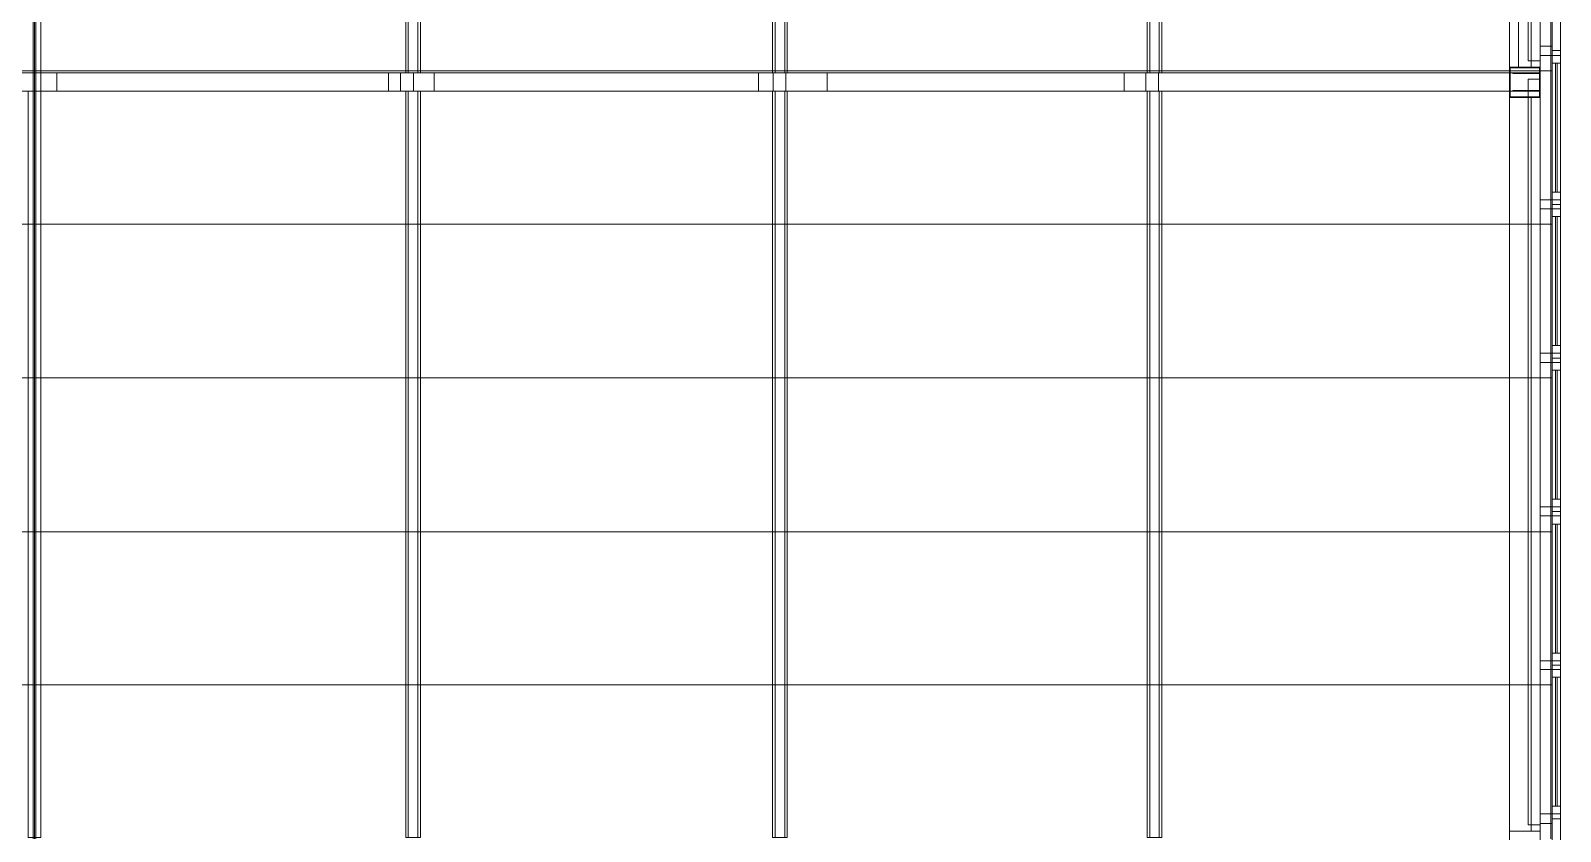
# Model space of a CAD drawing. Header units: centimetres. Extents: x 2816 to 28192, y 2553 to 18332.
# Drawn here: x 14286 to 16814, y 12991 to 14315 of the extents above; entities that cross this region are included whole.
import ezdxf

# ---------------------------------------------------------------- set-up
doc = ezdxf.new("R2010")
doc.units = ezdxf.units.CM
for name, color, linetype in [('PDF_Dera 3D', 7, 'Continuous'), ('PDF_Dyert dhe Dritaret 2D', 7, 'Continuous'), ('PDF_Kaprijatat', 7, 'Continuous'), ('PDF_Kuotimi prerjeve', 7, 'Continuous'), ('PDF_Paneli', 30, 'Continuous'), ('PDF_Shtyllat e Paneleve', 7, 'Continuous'), ('PDF_Themeli', 7, 'Continuous'), ('PDF_Trajet', 7, 'Continuous')]:
    doc.layers.add(name, color=color, linetype=linetype)
doc.layers.add('PDF_Panel Kulmii', color=7, linetype='Continuous', true_color=0xfafafa)
doc.layers.add('PDF_Shtyllat', color=7, linetype='Continuous', true_color=0xfafafa)

msp = doc.modelspace()

# ---------------------------------------------------------------- linework, layer by layer
at = {"layer": 'PDF_Dera 3D', "lineweight": 0}
for points in [[(16800.8, 14273.6), (16800.8, 14273.6)], [(16800.8, 14035), (16800.8, 14273.6)], [(16814.5, 14035), (16814.5, 14273.6), (16800.8, 14273.6)], [(16814.5, 14035), (16800.8, 14035), (16800.8, 14273.6), (16814.5, 14273.6), (16814.5, 14035), (16800.8, 14035)], [(16800.8, 14273.6), (16800.8, 14273.6)], [(16814.5, 14273.6), (16814.5, 14273.6)], [(16814.5, 14273.6), (16814.5, 14273.6)], [(16800.8, 14261), (16814.5, 14261)], [(16800.8, 14261), (16814.5, 14261)], [(16800.8, 14047.6), (16800.8, 14261), (16800.8, 14047.6)], [(16800.8, 14261), (16800.8, 14261)], [(16800.8, 14261), (16800.8, 14261)], [(16806.1, 14261), (16806.1, 14261)], [(16806.1, 14047.6), (16806.1, 14261)], [(16809.2, 14047.6), (16809.2, 14261), (16806.1, 14261)], [(16809.2, 14047.6), (16806.1, 14047.6), (16806.1, 14261), (16809.2, 14261), (16809.2, 14047.6), (16806.1, 14047.6)], [(16806.1, 14261), (16806.1, 14261)], [(16809.2, 14261), (16809.2, 14261)], [(16809.2, 14261), (16809.2, 14261)], [(16814.5, 14261), (16814.5, 14047.6), (16814.5, 14261)], [(16814.5, 14261), (16814.5, 14261)], [(16814.5, 14261), (16814.5, 14261)], [(16800.8, 14047.6), (16814.5, 14047.6), (16800.8, 14047.6)], [(16800.8, 14047.6), (16800.8, 14047.6)], [(16800.8, 14047.6), (16800.8, 14047.6)], [(16806.1, 14047.6), (16806.1, 14047.6)], [(16806.1, 14047.6), (16806.1, 14047.6)], [(16806.1, 14047.6), (16806.1, 14047.6)], [(16809.2, 14047.6), (16809.2, 14047.6)], [(16809.2, 14047.6), (16809.2, 14047.6)], [(16814.5, 14047.6), (16814.5, 14047.6)], [(16814.5, 14047.6), (16814.5, 14047.6)], [(16800.8, 14035), (16800.8, 14035)], [(16800.8, 14035), (16800.8, 14035)], [(16800.8, 14035), (16800.8, 14035)], [(16800.8, 14020.3), (16800.8, 14020.3)], [(16800.8, 13781.7), (16800.8, 14020.3)], [(16814.5, 13781.7), (16814.5, 14020.3), (16800.8, 14020.3)], [(16814.5, 13781.7), (16800.8, 13781.7), (16800.8, 14020.3), (16814.5, 14020.3), (16814.5, 13781.7), (16800.8, 13781.7)], [(16800.8, 14020.3), (16800.8, 14020.3)], [(16814.5, 14035), (16814.5, 14035)], [(16814.5, 14035), (16814.5, 14035)], [(16814.5, 14020.3), (16814.5, 14020.3)], [(16814.5, 14020.3), (16814.5, 14020.3)], [(16800.8, 14007.7), (16814.5, 14007.7)], [(16800.8, 14007.7), (16814.5, 14007.7)], [(16800.8, 13794.3), (16800.8, 14007.7), (16800.8, 13794.3)], [(16800.8, 14007.7), (16800.8, 14007.7)], [(16800.8, 14007.7), (16800.8, 14007.7)], [(16806.1, 14007.7), (16806.1, 14007.7)], [(16806.1, 13794.3), (16806.1, 14007.7)], [(16809.2, 13794.3), (16809.2, 14007.7), (16806.1, 14007.7)], [(16809.2, 13794.3), (16806.1, 13794.3), (16806.1, 14007.7), (16809.2, 14007.7), (16809.2, 13794.3), (16806.1, 13794.3)], [(16806.1, 14007.7), (16806.1, 14007.7)], [(16809.2, 14007.7), (16809.2, 14007.7)], [(16809.2, 14007.7), (16809.2, 14007.7)], [(16814.5, 14007.7), (16814.5, 13794.3), (16814.5, 14007.7)], [(16814.5, 14007.7), (16814.5, 14007.7)], [(16814.5, 14007.7), (16814.5, 14007.7)], [(16800.8, 13794.3), (16814.5, 13794.3), (16800.8, 13794.3)], [(16800.8, 13794.3), (16800.8, 13794.3)], [(16800.8, 13794.3), (16800.8, 13794.3)], [(16806.1, 13794.3), (16806.1, 13794.3)], [(16806.1, 13794.3), (16806.1, 13794.3)], [(16806.1, 13794.3), (16806.1, 13794.3)], [(16809.2, 13794.3), (16809.2, 13794.3)], [(16809.2, 13794.3), (16809.2, 13794.3)], [(16814.5, 13794.3), (16814.5, 13794.3)], [(16814.5, 13794.3), (16814.5, 13794.3)], [(16800.8, 13781.7), (16800.8, 13781.7)], [(16800.8, 13781.7), (16800.8, 13781.7)], [(16800.8, 13781.7), (16800.8, 13781.7)], [(16800.8, 13765.9), (16800.8, 13765.9)], [(16800.8, 13527.3), (16800.8, 13765.9)], [(16814.5, 13527.3), (16814.5, 13765.9), (16800.8, 13765.9)], [(16814.5, 13527.3), (16800.8, 13527.3), (16800.8, 13765.9), (16814.5, 13765.9), (16814.5, 13527.3), (16800.8, 13527.3)], [(16800.8, 13765.9), (16800.8, 13765.9)], [(16814.5, 13781.7), (16814.5, 13781.7)], [(16814.5, 13781.7), (16814.5, 13781.7)], [(16814.5, 13765.9), (16814.5, 13765.9)], [(16814.5, 13765.9), (16814.5, 13765.9)], [(16800.8, 13753.3), (16814.5, 13753.3)], [(16800.8, 13753.3), (16814.5, 13753.3)], [(16800.8, 13540), (16800.8, 13753.3), (16800.8, 13540)], [(16800.8, 13753.3), (16800.8, 13753.3)], [(16800.8, 13753.3), (16800.8, 13753.3)], [(16806.1, 13753.3), (16806.1, 13753.3)], [(16806.1, 13540), (16806.1, 13753.3)], [(16809.2, 13540), (16809.2, 13753.3), (16806.1, 13753.3)], [(16809.2, 13540), (16806.1, 13540), (16806.1, 13753.3), (16809.2, 13753.3), (16809.2, 13540), (16806.1, 13540)], [(16806.1, 13753.3), (16806.1, 13753.3)], [(16809.2, 13753.3), (16809.2, 13753.3)], [(16809.2, 13753.3), (16809.2, 13753.3)], [(16814.5, 13753.3), (16814.5, 13540), (16814.5, 13753.3)], [(16814.5, 13753.3), (16814.5, 13753.3)], [(16814.5, 13753.3), (16814.5, 13753.3)], [(16800.8, 13540), (16814.5, 13540), (16800.8, 13540)], [(16800.8, 13540), (16800.8, 13540)], [(16800.8, 13540), (16800.8, 13540)], [(16806.1, 13540), (16806.1, 13540)], [(16806.1, 13540), (16806.1, 13540)], [(16806.1, 13540), (16806.1, 13540)], [(16809.2, 13540), (16809.2, 13540)], [(16809.2, 13540), (16809.2, 13540)], [(16814.5, 13540), (16814.5, 13540)], [(16814.5, 13540), (16814.5, 13540)], [(16800.8, 13527.3), (16800.8, 13527.3)], [(16800.8, 13527.3), (16800.8, 13527.3)], [(16800.8, 13527.3), (16800.8, 13527.3)], [(16800.8, 13512.6), (16800.8, 13512.6)], [(16800.8, 13273), (16800.8, 13512.6)], [(16814.5, 13273), (16814.5, 13512.6), (16800.8, 13512.6)], [(16814.5, 13273), (16800.8, 13273), (16800.8, 13512.6), (16814.5, 13512.6), (16814.5, 13273), (16800.8, 13273)], [(16800.8, 13512.6), (16800.8, 13512.6)], [(16814.5, 13527.3), (16814.5, 13527.3)], [(16814.5, 13527.3), (16814.5, 13527.3)], [(16814.5, 13512.6), (16814.5, 13512.6)], [(16814.5, 13512.6), (16814.5, 13512.6)], [(16800.8, 13499), (16814.5, 13499)], [(16800.8, 13499), (16814.5, 13499)], [(16800.8, 13285.6), (16800.8, 13499), (16800.8, 13285.6)], [(16800.8, 13499), (16800.8, 13499)], [(16800.8, 13499), (16800.8, 13499)], [(16806.1, 13499), (16806.1, 13499)], [(16806.1, 13285.6), (16806.1, 13499)], [(16809.2, 13285.6), (16809.2, 13499), (16806.1, 13499)], [(16809.2, 13285.6), (16806.1, 13285.6), (16806.1, 13499), (16809.2, 13499), (16809.2, 13285.6), (16806.1, 13285.6)], [(16806.1, 13499), (16806.1, 13499)], [(16809.2, 13499), (16809.2, 13499)], [(16809.2, 13499), (16809.2, 13499)], [(16814.5, 13499), (16814.5, 13285.6), (16814.5, 13499)], [(16814.5, 13499), (16814.5, 13499)], [(16814.5, 13499), (16814.5, 13499)], [(16800.8, 13285.6), (16814.5, 13285.6), (16800.8, 13285.6)], [(16800.8, 13285.6), (16800.8, 13285.6)], [(16800.8, 13285.6), (16800.8, 13285.6)], [(16806.1, 13285.6), (16806.1, 13285.6)], [(16806.1, 13285.6), (16806.1, 13285.6)], [(16806.1, 13285.6), (16806.1, 13285.6)], [(16809.2, 13285.6), (16809.2, 13285.6)], [(16809.2, 13285.6), (16809.2, 13285.6)], [(16814.5, 13285.6), (16814.5, 13285.6)], [(16814.5, 13285.6), (16814.5, 13285.6)], [(16800.8, 13273), (16800.8, 13273)], [(16800.8, 13273), (16800.8, 13273)], [(16800.8, 13273), (16800.8, 13273)], [(16800.8, 13258.3), (16800.8, 13258.3)], [(16800.8, 13019.7), (16800.8, 13258.3)], [(16814.5, 13019.7), (16814.5, 13258.3), (16800.8, 13258.3)], [(16814.5, 13019.7), (16800.8, 13019.7), (16800.8, 13258.3), (16814.5, 13258.3), (16814.5, 13019.7), (16800.8, 13019.7)], [(16800.8, 13258.3), (16800.8, 13258.3)], [(16814.5, 13273), (16814.5, 13273)], [(16814.5, 13273), (16814.5, 13273)], [(16814.5, 13258.3), (16814.5, 13258.3)], [(16814.5, 13258.3), (16814.5, 13258.3)], [(16800.8, 13245.7), (16814.5, 13245.7)], [(16800.8, 13245.7), (16814.5, 13245.7)], [(16800.8, 13032.3), (16800.8, 13245.7), (16800.8, 13032.3)], [(16800.8, 13245.7), (16800.8, 13245.7)], [(16800.8, 13245.7), (16800.8, 13245.7)], [(16806.1, 13245.7), (16806.1, 13245.7)], [(16806.1, 13032.3), (16806.1, 13245.7)], [(16809.2, 13032.3), (16809.2, 13245.7), (16806.1, 13245.7)], [(16809.2, 13032.3), (16806.1, 13032.3), (16806.1, 13245.7), (16809.2, 13245.7), (16809.2, 13032.3), (16806.1, 13032.3)], [(16806.1, 13245.7), (16806.1, 13245.7)], [(16809.2, 13245.7), (16809.2, 13245.7)], [(16809.2, 13245.7), (16809.2, 13245.7)], [(16814.5, 13245.7), (16814.5, 13032.3), (16814.5, 13245.7)], [(16814.5, 13245.7), (16814.5, 13245.7)], [(16814.5, 13245.7), (16814.5, 13245.7)], [(16800.8, 13032.3), (16814.5, 13032.3), (16800.8, 13032.3)], [(16800.8, 13032.3), (16800.8, 13032.3)], [(16800.8, 13032.3), (16800.8, 13032.3)], [(16806.1, 13032.3), (16806.1, 13032.3)], [(16806.1, 13032.3), (16806.1, 13032.3)], [(16806.1, 13032.3), (16806.1, 13032.3)], [(16809.2, 13032.3), (16809.2, 13032.3)], [(16809.2, 13032.3), (16809.2, 13032.3)], [(16814.5, 13032.3), (16814.5, 13032.3)], [(16814.5, 13032.3), (16814.5, 13032.3)], [(16800.8, 13019.7), (16800.8, 13019.7)], [(16800.8, 13019.7), (16800.8, 13019.7)], [(16800.8, 13019.7), (16800.8, 13019.7)], [(16814.5, 13019.7), (16814.5, 13019.7)], [(16814.5, 13019.7), (16814.5, 13019.7)]]:
    msp.add_lwpolyline(points, dxfattribs=at)
at = {"layer": 'PDF_Dyert dhe Dritaret 2D', "lineweight": 0}
for points in [[(16800.8, 14273.6), (16800.8, 14035)], [(16814.5, 14273.6), (16800.8, 14273.6)], [(16814.5, 14035), (16814.5, 14273.6)], [(16814.5, 14261), (16800.8, 14261)], [(16806.1, 14261), (16806.1, 14047.6)], [(16809.2, 14047.6), (16809.2, 14261)], [(16800.8, 14047.6), (16814.5, 14047.6)], [(16800.8, 14035), (16814.5, 14035)], [(16800.8, 14020.3), (16800.8, 13781.7)], [(16814.5, 14020.3), (16800.8, 14020.3)], [(16814.5, 13781.7), (16814.5, 14020.3)], [(16814.5, 14007.7), (16800.8, 14007.7)], [(16806.1, 14007.7), (16806.1, 13794.3)], [(16809.2, 13794.3), (16809.2, 14007.7)], [(16800.8, 13794.3), (16814.5, 13794.3)], [(16800.8, 13781.7), (16814.5, 13781.7)], [(16800.8, 13765.9), (16800.8, 13527.3)], [(16814.5, 13765.9), (16800.8, 13765.9)], [(16814.5, 13527.3), (16814.5, 13765.9)], [(16814.5, 13753.3), (16800.8, 13753.3)], [(16806.1, 13753.3), (16806.1, 13540)], [(16809.2, 13540), (16809.2, 13753.3)], [(16800.8, 13540), (16814.5, 13540)], [(16800.8, 13527.3), (16814.5, 13527.3)], [(16800.8, 13512.6), (16800.8, 13273)], [(16814.5, 13512.6), (16800.8, 13512.6)], [(16814.5, 13273), (16814.5, 13512.6)], [(16814.5, 13499), (16800.8, 13499)], [(16806.1, 13499), (16806.1, 13285.6)], [(16809.2, 13285.6), (16809.2, 13499)], [(16800.8, 13285.6), (16814.5, 13285.6)], [(16800.8, 13273), (16814.5, 13273)], [(16800.8, 13258.3), (16800.8, 13019.7)], [(16814.5, 13258.3), (16800.8, 13258.3)], [(16814.5, 13019.7), (16814.5, 13258.3)], [(16814.5, 13245.7), (16800.8, 13245.7)], [(16806.1, 13245.7), (16806.1, 13032.3)], [(16809.2, 13032.3), (16809.2, 13245.7)], [(16800.8, 13032.3), (16814.5, 13032.3)], [(16800.8, 13019.7), (16814.5, 13019.7)]]:
    msp.add_lwpolyline(points, dxfattribs=at)
at = {"layer": 'PDF_Kaprijatat', "lineweight": 0}
for points in [[(16760.9, 15508.6), (16760.9, 14265.2)], [(16780.8, 15508.6), (16760.9, 15508.6), (16760.9, 14265.2), (16780.8, 14265.2)], [(16780.8, 15508.6), (16780.8, 14265.2), (16780.8, 15508.6)], [(14302.4, 14245.2), (14302.4, 15488.6), (14281.4, 15488.6)], [(14281.4, 14245.2), (14302.4, 14245.2), (14302.4, 15488.6)], [(14909.9, 15488.6), (14905.7, 15488.6), (14905.7, 14245.2), (14909.9, 14245.2), (14909.9, 15488.6)], [(14909.9, 14245.2), (14929.9, 14245.2), (14929.9, 15488.6)], [(14929.9, 14245.2), (14925.7, 14245.2), (14925.7, 15488.6)], [(15516.4, 15488.6), (15512.2, 15488.6), (15512.2, 14245.2), (15516.4, 14245.2), (15516.4, 15488.6)], [(15516.4, 14245.2), (15536.4, 14245.2), (15536.4, 15488.6)], [(15536.4, 14245.2), (15532.2, 14245.2), (15532.2, 15488.6)], [(16135.5, 15488.6), (16131.3, 15488.6), (16131.3, 14245.2), (16135.5, 14245.2), (16135.5, 15488.6)], [(16135.5, 14245.2), (16155.4, 14245.2), (16155.4, 15488.6)], [(16155.4, 14245.2), (16151.2, 14245.2), (16151.2, 15488.6)], [(16760.9, 14265.2), (16780.8, 14265.2)], [(16760.9, 14265.2), (16760.9, 14265.2)], [(16760.9, 14265.2), (16760.9, 14265.2)], [(16780.8, 14265.2), (16780.8, 14265.2)], [(16780.8, 14265.2), (16780.8, 14265.2)], [(11803, 14245.2), (14291.9, 14245.2), (16780.8, 14245.2), (11803, 14245.2)], [(14302.4, 14245.2), (14281.4, 14245.2)], [(14291.9, 14214.7), (14291.9, 14245.2)], [(14291.9, 14245.2), (14291.9, 14245.2)], [(14302.4, 14245.2), (14302.4, 14214.7)], [(14302.4, 14214.7), (14302.4, 14245.2), (14877.4, 14245.2)], [(14302.4, 14245.2), (14877.4, 14245.2)], [(14302.4, 14245.2), (14302.4, 14245.2)], [(14302.4, 14245.2), (14302.4, 14245.2)], [(14302.4, 14245.2), (14302.4, 14245.2)], [(14302.4, 14245.2), (14302.4, 14245.2)], [(14897.3, 14245.2), (14328.7, 14245.2)], [(14328.7, 14245.2), (14328.7, 14214.7)], [(14328.7, 14245.2), (14897.3, 14245.2)], [(14328.7, 14245.2), (14328.7, 14245.2)], [(14877.4, 14245.2), (14877.4, 14214.7)], [(14877.4, 14245.2), (14877.4, 14245.2)], [(14897.3, 14245.2), (14897.3, 14214.7)], [(14897.3, 14245.2), (14897.3, 14245.2)], [(14897.3, 14214.7), (14897.3, 14245.2)], [(14897.3, 14245.2), (14897.3, 14245.2)], [(14897.3, 14245.2), (14897.3, 14245.2)], [(14925.7, 14245.2), (14905.7, 14245.2)], [(14905.7, 14245.2), (14905.7, 14245.2)], [(14909.9, 14245.2), (14909.9, 14245.2)], [(14918.3, 14245.2), (14918.3, 14245.2)], [(15489.1, 14245.2), (14918.3, 14245.2), (14918.3, 14214.7), (14918.3, 14245.2)], [(14918.3, 14245.2), (15489.1, 14245.2)], [(14918.3, 14245.2), (14918.3, 14245.2)], [(14925.7, 14245.2), (14925.7, 14245.2)], [(14929.9, 14245.2), (14929.9, 14245.2)], [(14953, 14245.2), (15513.2, 14245.2)], [(14953, 14214.7), (14953, 14245.2)], [(15513.2, 14245.2), (14953, 14245.2)], [(14953, 14245.2), (14953, 14245.2)], [(15489.1, 14214.7), (15489.1, 14245.2)], [(15489.1, 14245.2), (15489.1, 14245.2)], [(15532.2, 14245.2), (15512.2, 14245.2)], [(15512.2, 14245.2), (15512.2, 14245.2)], [(15513.2, 14245.2), (15513.2, 14214.7)], [(15513.2, 14245.2), (15513.2, 14214.7)], [(15513.2, 14245.2), (15513.2, 14245.2)], [(15513.2, 14245.2), (15513.2, 14245.2)], [(15516.4, 14245.2), (15516.4, 14245.2)], [(15532.2, 14245.2), (15532.2, 14245.2)], [(15534.3, 14214.7), (15534.3, 14245.2)], [(16093.4, 14214.7), (15534.3, 14214.7), (15534.3, 14245.2), (16093.4, 14245.2)], [(15534.3, 14245.2), (16093.4, 14245.2)], [(15534.3, 14245.2), (15534.3, 14245.2)], [(15534.3, 14245.2), (15534.3, 14245.2)], [(15536.4, 14245.2), (15536.4, 14245.2)], [(16129.2, 14245.2), (15602.6, 14245.2)], [(15602.6, 14245.2), (15602.6, 14214.7)], [(15602.6, 14245.2), (16129.2, 14245.2)], [(15602.6, 14245.2), (15602.6, 14245.2)], [(16093.4, 14245.2), (16093.4, 14214.7)], [(16093.4, 14245.2), (16093.4, 14245.2)], [(16129.2, 14214.7), (16129.2, 14245.2), (16129.2, 14214.7)], [(16129.2, 14245.2), (16129.2, 14245.2)], [(16129.2, 14245.2), (16129.2, 14245.2)], [(16129.2, 14245.2), (16129.2, 14245.2)], [(16151.2, 14245.2), (16131.3, 14245.2)], [(16131.3, 14245.2), (16131.3, 14245.2)], [(16135.5, 14245.2), (16135.5, 14245.2)], [(16150.2, 14245.2), (16150.2, 14214.7)], [(16150.2, 14245.2), (16150.2, 14214.7)], [(16150.2, 14245.2), (16735.6, 14245.2), (16150.2, 14245.2)], [(16150.2, 14245.2), (16150.2, 14245.2)], [(16150.2, 14245.2), (16150.2, 14245.2)], [(16151.2, 14245.2), (16151.2, 14245.2)], [(16155.4, 14245.2), (16155.4, 14245.2)], [(16735.6, 14245.2), (16735.6, 14244.2), (16780.8, 14244.2), (16780.8, 14215.8), (16735.6, 14215.8), (16735.6, 14214.7)], [(16735.6, 14245.2), (16735.6, 14244.2), (16780.8, 14244.2)], [(16735.6, 14245.2), (16735.6, 14245.2)], [(16735.6, 14245.2), (16735.6, 14245.2)], [(16735.6, 14244.2), (16735.6, 14244.2)], [(16735.6, 14244.2), (16735.6, 14244.2)], [(16780.8, 14214.7), (16780.8, 14245.2)], [(16780.8, 14245.2), (16780.8, 14214.7)], [(16780.8, 14245.2), (16780.8, 14245.2)], [(16780.8, 14245.2), (16780.8, 14245.2)], [(16780.8, 14244.2), (16780.8, 14244.2)], [(16780.8, 14214.7), (14291.9, 14214.7), (11803, 14214.7), (16780.8, 14214.7)], [(14281.4, 14214.7), (14302.4, 14214.7)], [(14302.4, 14214.7), (14281.4, 14214.7), (14281.4, 12980.8), (14302.4, 12980.8)], [(14291.9, 14214.7), (14291.9, 14214.7)], [(14302.4, 14214.7), (14302.4, 14214.7)], [(14877.4, 14214.7), (14302.4, 14214.7), (14877.4, 14214.7)], [(14302.4, 14214.7), (14302.4, 14214.7)], [(14302.4, 14214.7), (14302.4, 12980.8), (14302.4, 14214.7)], [(14302.4, 14214.7), (14302.4, 14214.7)], [(14302.4, 14214.7), (14302.4, 14214.7)], [(14328.7, 14214.7), (14897.3, 14214.7), (14328.7, 14214.7)], [(14328.7, 14214.7), (14328.7, 14214.7)], [(14877.4, 14214.7), (14877.4, 14214.7)], [(14897.3, 14214.7), (14897.3, 14214.7)], [(14897.3, 14214.7), (14897.3, 14214.7)], [(14925.7, 14214.7), (14905.7, 14214.7)], [(14909.9, 14214.7), (14905.7, 14214.7), (14905.7, 12980.8), (14909.9, 12980.8), (14909.9, 14214.7)], [(14905.7, 14214.7), (14905.7, 14214.7)], [(14909.9, 14214.7), (14929.9, 14214.7)], [(14909.9, 12980.8), (14929.9, 12980.8), (14929.9, 14214.7)], [(14909.9, 14214.7), (14909.9, 14214.7)], [(14918.3, 14214.7), (14918.3, 14214.7)], [(15489.1, 14214.7), (14918.3, 14214.7), (15489.1, 14214.7)], [(14918.3, 14214.7), (14918.3, 14214.7)], [(14918.3, 14214.7), (14918.3, 14214.7)], [(14929.9, 14214.7), (14925.7, 14214.7)], [(14929.9, 12980.8), (14925.7, 12980.8), (14925.7, 14214.7)], [(14925.7, 14214.7), (14925.7, 14214.7)], [(14929.9, 14214.7), (14929.9, 14214.7)], [(14953, 14214.7), (15513.2, 14214.7), (14953, 14214.7)], [(14953, 14214.7), (14953, 14214.7)], [(15489.1, 14214.7), (15489.1, 14214.7)], [(15532.2, 14214.7), (15512.2, 14214.7)], [(15516.4, 14214.7), (15512.2, 14214.7), (15512.2, 12980.8), (15516.4, 12980.8), (15516.4, 14214.7)], [(15512.2, 14214.7), (15512.2, 14214.7)], [(15513.2, 14214.7), (15513.2, 14214.7)], [(15513.2, 14214.7), (15513.2, 14214.7)], [(15516.4, 14214.7), (15536.4, 14214.7)], [(15516.4, 12980.8), (15536.4, 12980.8), (15536.4, 14214.7)], [(15516.4, 14214.7), (15516.4, 14214.7)], [(15536.4, 14214.7), (15532.2, 14214.7)], [(15536.4, 12980.8), (15532.2, 12980.8), (15532.2, 14214.7)], [(15532.2, 14214.7), (15532.2, 14214.7)], [(16093.4, 14214.7), (15534.3, 14214.7)], [(15534.3, 14214.7), (15534.3, 14214.7)], [(15536.4, 14214.7), (15536.4, 14214.7)], [(16129.2, 14214.7), (15602.6, 14214.7)], [(15602.6, 14214.7), (16129.2, 14214.7)], [(15602.6, 14214.7), (15602.6, 14214.7)], [(16093.4, 14214.7), (16093.4, 14214.7)], [(16129.2, 14214.7), (16129.2, 14214.7)], [(16129.2, 14214.7), (16129.2, 14214.7)], [(16151.2, 14214.7), (16131.3, 14214.7)], [(16135.5, 14214.7), (16131.3, 14214.7), (16131.3, 12980.8), (16135.5, 12980.8), (16135.5, 14214.7)], [(16131.3, 14214.7), (16131.3, 14214.7)], [(16135.5, 14214.7), (16155.4, 14214.7)], [(16135.5, 12980.8), (16155.4, 12980.8), (16155.4, 14214.7)], [(16135.5, 14214.7), (16135.5, 14214.7)], [(16735.6, 14214.7), (16150.2, 14214.7), (16735.6, 14214.7)], [(16150.2, 14214.7), (16150.2, 14214.7)], [(16155.4, 14214.7), (16151.2, 14214.7)], [(16155.4, 12980.8), (16151.2, 12980.8), (16151.2, 14214.7)], [(16151.2, 14214.7), (16151.2, 14214.7)], [(16155.4, 14214.7), (16155.4, 14214.7)], [(16735.6, 14215.8), (16735.6, 14214.7)], [(16780.8, 14215.8), (16735.6, 14215.8)], [(16735.6, 14215.8), (16735.6, 14215.8)], [(16735.6, 14215.8), (16735.6, 14215.8)], [(16735.6, 14214.7), (16735.6, 14214.7)], [(16735.6, 14214.7), (16735.6, 14214.7)], [(16760.9, 14234.7), (16780.8, 14234.7)], [(16760.9, 14234.7), (16760.9, 13001.8)], [(16780.8, 14234.7), (16760.9, 14234.7), (16760.9, 13001.8), (16780.8, 13001.8)], [(16760.9, 14234.7), (16760.9, 14234.7)], [(16760.9, 14234.7), (16760.9, 14234.7)], [(16780.8, 14234.7), (16780.8, 13001.8), (16780.8, 14234.7)], [(16780.8, 14234.7), (16780.8, 14234.7)], [(16780.8, 14234.7), (16780.8, 14234.7)], [(16780.8, 14215.8), (16780.8, 14215.8)], [(16780.8, 14214.7), (16780.8, 14214.7)], [(16780.8, 14214.7), (16780.8, 14214.7)], [(16760.9, 13001.8), (16780.8, 13001.8)], [(16760.9, 13001.8), (16760.9, 13001.8)], [(16760.9, 13001.8), (16760.9, 13001.8)], [(16780.8, 13001.8), (16780.8, 13001.8)], [(16780.8, 13001.8), (16780.8, 13001.8)]]:
    msp.add_lwpolyline(points, dxfattribs=at)
at = {"layer": 'PDF_Kuotimi prerjeve', "lineweight": 0}
msp.add_lwpolyline([(16814.5, 14241), (16814.5, 14238.9), (16814.5, 14235.8), (16814.5, 14231.6), (16814.5, 14230.5), (16814.5, 14231.6), (16814.5, 14235.8), (16814.5, 14238.9), (16814.5, 14241)], dxfattribs=at)
at = {"layer": 'PDF_Panel Kulmii', "lineweight": 0}
for points in [[(14291.9, 14248.4), (14291.9, 14502.7), (14289.8, 14502.7), (14289.8, 14248.4)], [(14291.9, 14248.4), (14291.9, 14502.7)], [(14294, 14248.4), (14294, 14502.7), (14291.9, 14502.7)], [(16798.7, 14502.7), (16798.7, 14248.4)], [(16800.8, 14502.7), (16800.8, 14248.4)], [(11785.1, 14248.4), (14291.9, 14248.4), (14289.8, 14248.4), (11783, 14248.4), (11785.1, 14248.4)], [(14291.9, 14248.4), (11785.1, 14248.4), (11783, 14248.4), (14289.8, 14248.4)], [(14289.8, 14248.4), (14289.8, 14248.4)], [(14291.9, 13995.1), (14291.9, 14248.4), (14289.8, 14248.4), (14289.8, 13995.1)], [(14289.8, 14248.4), (14289.8, 14248.4)], [(14291.9, 14248.4), (16798.7, 14248.4), (16800.8, 14248.4), (14294, 14248.4), (14291.9, 14248.4)], [(14291.9, 14248.4), (14291.9, 14248.4)], [(14291.9, 14248.4), (16798.7, 14248.4)], [(14291.9, 13995.1), (14291.9, 14248.4)], [(14294, 13995.1), (14294, 14248.4), (14291.9, 14248.4)], [(14291.9, 14248.4), (14291.9, 14248.4)], [(14291.9, 14248.4), (14291.9, 14248.4)], [(14291.9, 14248.4), (14291.9, 14248.4)], [(14294, 14248.4), (14294, 14248.4)], [(14294, 14248.4), (16800.8, 14248.4), (16798.7, 14248.4)], [(14294, 14248.4), (14294, 14248.4)], [(16798.7, 14248.4), (16798.7, 14248.4)], [(16798.7, 14248.4), (16798.7, 13995.1)], [(16798.7, 14248.4), (16798.7, 14248.4)], [(16800.8, 14248.4), (16800.8, 14248.4)], [(16800.8, 14248.4), (16800.8, 13995.1)], [(16800.8, 14248.4), (16800.8, 14248.4)], [(11785.1, 13995.1), (14291.9, 13995.1), (14289.8, 13995.1), (11783, 13995.1), (11785.1, 13995.1)], [(14291.9, 13995.1), (11785.1, 13995.1), (11783, 13995.1), (14289.8, 13995.1)], [(14289.8, 13995.1), (14289.8, 13995.1)], [(14291.9, 13740.7), (14291.9, 13995.1), (14289.8, 13995.1), (14289.8, 13740.7)], [(14289.8, 13995.1), (14289.8, 13995.1)], [(14291.9, 13995.1), (16798.7, 13995.1), (16800.8, 13995.1), (14294, 13995.1), (14291.9, 13995.1)], [(14291.9, 13995.1), (14291.9, 13995.1)], [(14291.9, 13995.1), (16798.7, 13995.1)], [(14291.9, 13740.7), (14291.9, 13995.1)], [(14294, 13740.7), (14294, 13995.1), (14291.9, 13995.1)], [(14291.9, 13995.1), (14291.9, 13995.1)], [(14291.9, 13995.1), (14291.9, 13995.1)], [(14291.9, 13995.1), (14291.9, 13995.1)], [(14294, 13995.1), (14294, 13995.1)], [(14294, 13995.1), (16800.8, 13995.1), (16798.7, 13995.1)], [(14294, 13995.1), (14294, 13995.1)], [(16798.7, 13995.1), (16798.7, 13995.1)], [(16798.7, 13995.1), (16798.7, 13740.7)], [(16798.7, 13995.1), (16798.7, 13995.1)], [(16800.8, 13995.1), (16800.8, 13995.1)], [(16800.8, 13995.1), (16800.8, 13740.7)], [(16800.8, 13995.1), (16800.8, 13995.1)], [(11785.1, 13740.7), (14291.9, 13740.7), (14289.8, 13740.7), (11783, 13740.7), (11785.1, 13740.7)], [(14291.9, 13740.7), (11785.1, 13740.7), (11783, 13740.7), (14289.8, 13740.7)], [(14289.8, 13740.7), (14289.8, 13740.7)], [(14291.9, 13486.3), (14291.9, 13740.7), (14289.8, 13740.7), (14289.8, 13486.3)], [(14289.8, 13740.7), (14289.8, 13740.7)], [(14291.9, 13740.7), (16798.7, 13740.7), (16800.8, 13740.7), (14294, 13740.7), (14291.9, 13740.7)], [(14291.9, 13740.7), (14291.9, 13740.7)], [(14291.9, 13740.7), (16798.7, 13740.7)], [(14291.9, 13486.3), (14291.9, 13740.7)], [(14294, 13486.3), (14294, 13740.7), (14291.9, 13740.7)], [(14291.9, 13740.7), (14291.9, 13740.7)], [(14291.9, 13740.7), (14291.9, 13740.7)], [(14291.9, 13740.7), (14291.9, 13740.7)], [(14294, 13740.7), (14294, 13740.7)], [(14294, 13740.7), (16800.8, 13740.7), (16798.7, 13740.7)], [(14294, 13740.7), (14294, 13740.7)], [(16798.7, 13740.7), (16798.7, 13740.7)], [(16798.7, 13740.7), (16798.7, 13486.3)], [(16798.7, 13740.7), (16798.7, 13740.7)], [(16800.8, 13740.7), (16800.8, 13740.7)], [(16800.8, 13740.7), (16800.8, 13486.3)], [(16800.8, 13740.7), (16800.8, 13740.7)], [(11785.1, 13486.3), (14291.9, 13486.3), (14289.8, 13486.3), (11783, 13486.3), (11785.1, 13486.3)], [(14291.9, 13486.3), (11785.1, 13486.3), (11783, 13486.3), (14289.8, 13486.3)], [(14289.8, 13486.3), (14289.8, 13486.3)], [(14291.9, 13233), (14291.9, 13486.3), (14289.8, 13486.3), (14289.8, 13233)], [(14289.8, 13486.3), (14289.8, 13486.3)], [(14291.9, 13486.3), (16798.7, 13486.3), (16800.8, 13486.3), (14294, 13486.3), (14291.9, 13486.3)], [(14291.9, 13486.3), (14291.9, 13486.3)], [(14291.9, 13486.3), (16798.7, 13486.3)], [(14291.9, 13233), (14291.9, 13486.3)], [(14294, 13233), (14294, 13486.3), (14291.9, 13486.3)], [(14291.9, 13486.3), (14291.9, 13486.3)], [(14291.9, 13486.3), (14291.9, 13486.3)], [(14291.9, 13486.3), (14291.9, 13486.3)], [(14294, 13486.3), (14294, 13486.3)], [(14294, 13486.3), (16800.8, 13486.3), (16798.7, 13486.3)], [(14294, 13486.3), (14294, 13486.3)], [(16798.7, 13486.3), (16798.7, 13486.3)], [(16798.7, 13486.3), (16798.7, 13233)], [(16798.7, 13486.3), (16798.7, 13486.3)], [(16800.8, 13486.3), (16800.8, 13486.3)], [(16800.8, 13486.3), (16800.8, 13233)], [(16800.8, 13486.3), (16800.8, 13486.3)], [(11785.1, 13233), (14291.9, 13233), (14289.8, 13233), (11783, 13233), (11785.1, 13233)], [(14291.9, 13233), (11785.1, 13233), (11783, 13233), (14289.8, 13233)], [(14289.8, 13233), (14289.8, 13233)], [(14291.9, 12978.7), (14291.9, 13233), (14289.8, 13233), (14289.8, 12978.7)], [(14289.8, 13233), (14289.8, 13233)], [(14291.9, 13233), (16798.7, 13233), (16800.8, 13233), (14294, 13233), (14291.9, 13233)], [(14291.9, 13233), (14291.9, 13233)], [(14291.9, 13233), (16798.7, 13233)], [(14291.9, 12978.7), (14291.9, 13233)], [(14294, 12978.7), (14294, 13233), (14291.9, 13233)], [(14291.9, 13233), (14291.9, 13233)], [(14291.9, 13233), (14291.9, 13233)], [(14291.9, 13233), (14291.9, 13233)], [(14294, 13233), (14294, 13233)], [(14294, 13233), (16800.8, 13233), (16798.7, 13233)], [(14294, 13233), (14294, 13233)], [(16798.7, 13233), (16798.7, 13233)], [(16798.7, 13233), (16798.7, 12978.7)], [(16798.7, 13233), (16798.7, 13233)], [(16800.8, 13233), (16800.8, 13233)], [(16800.8, 13233), (16800.8, 12978.7)], [(16800.8, 13233), (16800.8, 13233)]]:
    msp.add_lwpolyline(points, dxfattribs=at)
at = {"layer": 'PDF_Paneli', "lineweight": 0}
for points in [[(16814.5, 14535.3), (16800.8, 14535.3), (16800.8, 14282)], [(16814.5, 14282), (16800.8, 14282), (16800.8, 14535.3), (16814.5, 14535.3)], [(16814.5, 14535.3), (16814.5, 14282), (16814.5, 14535.3)], [(16814.5, 14282), (16800.8, 14282)], [(16800.8, 14282), (16800.8, 14282)], [(16800.8, 14282), (16814.5, 14282)], [(16800.8, 14027.6), (16800.8, 14282)], [(16814.5, 14027.6), (16800.8, 14027.6), (16800.8, 14282), (16814.5, 14282)], [(16800.8, 14282), (16800.8, 14282)], [(16800.8, 14273.6), (16814.5, 14273.6)], [(16800.8, 14273.6), (16814.5, 14273.6)], [(16800.8, 14273.6), (16800.8, 14035), (16800.8, 14273.6)], [(16800.8, 14273.6), (16800.8, 14273.6)], [(16800.8, 14273.6), (16800.8, 14273.6)], [(16814.5, 14282), (16814.5, 14282)], [(16814.5, 14282), (16814.5, 14027.6), (16814.5, 14282)], [(16814.5, 14282), (16814.5, 14282)], [(16814.5, 14282), (16814.5, 14282)], [(16814.5, 14273.6), (16814.5, 14035), (16814.5, 14273.6)], [(16814.5, 14273.6), (16814.5, 14273.6)], [(16814.5, 14273.6), (16814.5, 14273.6)], [(16800.8, 14035), (16814.5, 14035)], [(16800.8, 14035), (16814.5, 14035)], [(16800.8, 14035), (16800.8, 14035)], [(16814.5, 14027.6), (16800.8, 14027.6)], [(16800.8, 14027.6), (16800.8, 14027.6)], [(16800.8, 14027.6), (16814.5, 14027.6)], [(16800.8, 13773.3), (16800.8, 14027.6)], [(16814.5, 13773.3), (16800.8, 13773.3), (16800.8, 14027.6), (16814.5, 14027.6)], [(16800.8, 14027.6), (16800.8, 14027.6)], [(16800.8, 14020.3), (16814.5, 14020.3)], [(16800.8, 14020.3), (16814.5, 14020.3)], [(16800.8, 14020.3), (16800.8, 13781.7), (16800.8, 14020.3)], [(16800.8, 14020.3), (16800.8, 14020.3)], [(16800.8, 14020.3), (16800.8, 14020.3)], [(16814.5, 14035), (16814.5, 14035)], [(16814.5, 14027.6), (16814.5, 14027.6)], [(16814.5, 14027.6), (16814.5, 13773.3), (16814.5, 14027.6)], [(16814.5, 14027.6), (16814.5, 14027.6)], [(16814.5, 14027.6), (16814.5, 14027.6)], [(16814.5, 14020.3), (16814.5, 13781.7), (16814.5, 14020.3)], [(16814.5, 14020.3), (16814.5, 14020.3)], [(16814.5, 14020.3), (16814.5, 14020.3)], [(16800.8, 13781.7), (16814.5, 13781.7)], [(16800.8, 13781.7), (16814.5, 13781.7)], [(16800.8, 13781.7), (16800.8, 13781.7)], [(16814.5, 13773.3), (16800.8, 13773.3)], [(16800.8, 13773.3), (16800.8, 13773.3)], [(16800.8, 13773.3), (16814.5, 13773.3)], [(16800.8, 13520), (16800.8, 13773.3)], [(16814.5, 13520), (16800.8, 13520), (16800.8, 13773.3), (16814.5, 13773.3)], [(16800.8, 13773.3), (16800.8, 13773.3)], [(16800.8, 13765.9), (16814.5, 13765.9)], [(16800.8, 13765.9), (16814.5, 13765.9)], [(16800.8, 13765.9), (16800.8, 13527.3), (16800.8, 13765.9)], [(16800.8, 13765.9), (16800.8, 13765.9)], [(16800.8, 13765.9), (16800.8, 13765.9)], [(16814.5, 13781.7), (16814.5, 13781.7)], [(16814.5, 13773.3), (16814.5, 13773.3)], [(16814.5, 13773.3), (16814.5, 13520), (16814.5, 13773.3)], [(16814.5, 13773.3), (16814.5, 13773.3)], [(16814.5, 13773.3), (16814.5, 13773.3)], [(16814.5, 13765.9), (16814.5, 13527.3), (16814.5, 13765.9)], [(16814.5, 13765.9), (16814.5, 13765.9)], [(16814.5, 13765.9), (16814.5, 13765.9)], [(16800.8, 13527.3), (16814.5, 13527.3)], [(16800.8, 13527.3), (16814.5, 13527.3)], [(16800.8, 13527.3), (16800.8, 13527.3)], [(16814.5, 13520), (16800.8, 13520)], [(16800.8, 13520), (16800.8, 13520)], [(16800.8, 13520), (16814.5, 13520)], [(16800.8, 13265.6), (16800.8, 13520)], [(16814.5, 13265.6), (16800.8, 13265.6), (16800.8, 13520), (16814.5, 13520)], [(16800.8, 13520), (16800.8, 13520)], [(16800.8, 13512.6), (16814.5, 13512.6)], [(16800.8, 13512.6), (16814.5, 13512.6)], [(16800.8, 13512.6), (16800.8, 13273), (16800.8, 13512.6)], [(16800.8, 13512.6), (16800.8, 13512.6)], [(16800.8, 13512.6), (16800.8, 13512.6)], [(16814.5, 13527.3), (16814.5, 13527.3)], [(16814.5, 13520), (16814.5, 13520)], [(16814.5, 13520), (16814.5, 13265.6), (16814.5, 13520)], [(16814.5, 13520), (16814.5, 13520)], [(16814.5, 13520), (16814.5, 13520)], [(16814.5, 13512.6), (16814.5, 13273), (16814.5, 13512.6)], [(16814.5, 13512.6), (16814.5, 13512.6)], [(16814.5, 13512.6), (16814.5, 13512.6)], [(16800.8, 13273), (16814.5, 13273)], [(16800.8, 13273), (16814.5, 13273)], [(16800.8, 13273), (16800.8, 13273)], [(16814.5, 13265.6), (16800.8, 13265.6)], [(16800.8, 13265.6), (16800.8, 13265.6)], [(16800.8, 13265.6), (16814.5, 13265.6)], [(16800.8, 13011.3), (16800.8, 13265.6)], [(16814.5, 13011.3), (16800.8, 13011.3), (16800.8, 13265.6), (16814.5, 13265.6)], [(16800.8, 13265.6), (16800.8, 13265.6)], [(16800.8, 13258.3), (16814.5, 13258.3)], [(16800.8, 13258.3), (16814.5, 13258.3)], [(16800.8, 13258.3), (16800.8, 13019.7), (16800.8, 13258.3)], [(16800.8, 13258.3), (16800.8, 13258.3)], [(16800.8, 13258.3), (16800.8, 13258.3)], [(16814.5, 13273), (16814.5, 13273)], [(16814.5, 13265.6), (16814.5, 13265.6)], [(16814.5, 13265.6), (16814.5, 13011.3), (16814.5, 13265.6)], [(16814.5, 13265.6), (16814.5, 13265.6)], [(16814.5, 13265.6), (16814.5, 13265.6)], [(16814.5, 13258.3), (16814.5, 13019.7), (16814.5, 13258.3)], [(16814.5, 13258.3), (16814.5, 13258.3)], [(16814.5, 13258.3), (16814.5, 13258.3)], [(16800.8, 13019.7), (16814.5, 13019.7)], [(16800.8, 13019.7), (16814.5, 13019.7)], [(16800.8, 13019.7), (16800.8, 13019.7)], [(16814.5, 13011.3), (16800.8, 13011.3)], [(16800.8, 13011.3), (16800.8, 13011.3)], [(16814.5, 13011.3), (16800.8, 13011.3), (16800.8, 12758)], [(16800.8, 13011.3), (16800.8, 13011.3)], [(16814.5, 12758), (16800.8, 12758), (16800.8, 13011.3), (16814.5, 13011.3)], [(16800.8, 13011.3), (16800.8, 13011.3)], [(16814.5, 13019.7), (16814.5, 13019.7)], [(16814.5, 13011.3), (16814.5, 13011.3)], [(16814.5, 13011.3), (16814.5, 12758), (16814.5, 13011.3)], [(16814.5, 13011.3), (16814.5, 13011.3)]]:
    msp.add_lwpolyline(points, dxfattribs=at)
at = {"layer": 'PDF_Shtyllat', "lineweight": 0}
for points in [[(16780.8, 14204.2), (16730.4, 14204.2), (16780.8, 14204.2), (16780.8, 14254.7), (16780.8, 14204.2)], [(16730.4, 14254.7), (16780.8, 14254.7), (16730.4, 14254.7)], [(16730.4, 14254.7), (16730.4, 14204.2), (16730.4, 14254.7)], [(16730.4, 14254.7), (16730.4, 14254.7)], [(16731.4, 14253.6), (16731.4, 14253.6)], [(16779.8, 14205.3), (16731.4, 14205.3), (16731.4, 14253.6), (16779.8, 14253.6), (16779.8, 14205.3), (16731.4, 14205.3)], [(16779.8, 14205.3), (16779.8, 14253.6), (16731.4, 14253.6), (16731.4, 14205.3)], [(16731.4, 14253.6), (16731.4, 14253.6)], [(16779.8, 14253.6), (16779.8, 14253.6)], [(16779.8, 14253.6), (16779.8, 14253.6)], [(16779.8, 14253.6), (16779.8, 14253.6)], [(16780.8, 14254.7), (16780.8, 14254.7)], [(16780.8, 14254.7), (16780.8, 14254.7)], [(16730.4, 14204.2), (16730.4, 14204.2)], [(16730.4, 14204.2), (16730.4, 14204.2)], [(16731.4, 14205.3), (16731.4, 14205.3)], [(16731.4, 14205.3), (16731.4, 14205.3)], [(16779.8, 14205.3), (16779.8, 14205.3)], [(16779.8, 14205.3), (16779.8, 14205.3)], [(16780.8, 14204.2), (16780.8, 14204.2)], [(16780.8, 12940.8), (16730.4, 12940.8), (16780.8, 12940.8), (16780.8, 12991.3), (16780.8, 12940.8)], [(16730.4, 12991.3), (16780.8, 12991.3), (16730.4, 12991.3)], [(16730.4, 12991.3), (16730.4, 12940.8), (16730.4, 12991.3)], [(16730.4, 12991.3), (16730.4, 12991.3)], [(16780.8, 12991.3), (16780.8, 12991.3)], [(16780.8, 12991.3), (16780.8, 12991.3)]]:
    msp.add_lwpolyline(points, dxfattribs=at)
at = {"layer": 'PDF_Shtyllat e Paneleve', "lineweight": 0}
for points in [[(16800.8, 14289.4), (16800.8, 14273.6), (16800.8, 14289.4), (16780.8, 14289.4), (16800.8, 14289.4)], [(16780.8, 14273.6), (16780.8, 14289.4), (16780.8, 14273.6)], [(16780.8, 14289.4), (16780.8, 14289.4)], [(16780.8, 14289.4), (16780.8, 14289.4)], [(16800.8, 14289.4), (16800.8, 14289.4)], [(16780.8, 14273.6), (16800.8, 14273.6), (16780.8, 14273.6)], [(16780.8, 14273.6), (16780.8, 14273.6)], [(16800.8, 14273.6), (16800.8, 14273.6)], [(16800.8, 14273.6), (16800.8, 14273.6)], [(16800.8, 14035), (16800.8, 14020.3), (16800.8, 14035), (16780.8, 14035), (16800.8, 14035)], [(16780.8, 14020.3), (16780.8, 14035), (16780.8, 14020.3)], [(16780.8, 14035), (16780.8, 14035)], [(16780.8, 14035), (16780.8, 14035)], [(16780.8, 14020.3), (16800.8, 14020.3), (16780.8, 14020.3)], [(16780.8, 14020.3), (16780.8, 14020.3)], [(16800.8, 14035), (16800.8, 14035)], [(16800.8, 14020.3), (16800.8, 14020.3)], [(16800.8, 14020.3), (16800.8, 14020.3)], [(16800.8, 13781.7), (16800.8, 13765.9), (16800.8, 13781.7), (16780.8, 13781.7), (16800.8, 13781.7)], [(16780.8, 13765.9), (16780.8, 13781.7), (16780.8, 13765.9)], [(16780.8, 13781.7), (16780.8, 13781.7)], [(16780.8, 13781.7), (16780.8, 13781.7)], [(16780.8, 13765.9), (16800.8, 13765.9), (16780.8, 13765.9)], [(16780.8, 13765.9), (16780.8, 13765.9)], [(16800.8, 13781.7), (16800.8, 13781.7)], [(16800.8, 13765.9), (16800.8, 13765.9)], [(16800.8, 13765.9), (16800.8, 13765.9)], [(16800.8, 13527.3), (16800.8, 13512.6), (16800.8, 13527.3), (16780.8, 13527.3), (16800.8, 13527.3)], [(16780.8, 13512.6), (16780.8, 13527.3), (16780.8, 13512.6)], [(16780.8, 13527.3), (16780.8, 13527.3)], [(16780.8, 13527.3), (16780.8, 13527.3)], [(16780.8, 13512.6), (16800.8, 13512.6), (16780.8, 13512.6)], [(16780.8, 13512.6), (16780.8, 13512.6)], [(16800.8, 13527.3), (16800.8, 13527.3)], [(16800.8, 13512.6), (16800.8, 13512.6)], [(16800.8, 13512.6), (16800.8, 13512.6)], [(16800.8, 13273), (16800.8, 13258.3), (16800.8, 13273), (16780.8, 13273), (16800.8, 13273)], [(16780.8, 13258.3), (16780.8, 13273), (16780.8, 13258.3)], [(16780.8, 13273), (16780.8, 13273)], [(16780.8, 13273), (16780.8, 13273)], [(16780.8, 13258.3), (16800.8, 13258.3), (16780.8, 13258.3)], [(16780.8, 13258.3), (16780.8, 13258.3)], [(16800.8, 13273), (16800.8, 13273)], [(16800.8, 13258.3), (16800.8, 13258.3)], [(16800.8, 13258.3), (16800.8, 13258.3)], [(16800.8, 13019.7), (16800.8, 13003.9), (16800.8, 13019.7), (16780.8, 13019.7), (16800.8, 13019.7)], [(16780.8, 13003.9), (16780.8, 13019.7), (16780.8, 13003.9)], [(16780.8, 13019.7), (16780.8, 13019.7)], [(16780.8, 13019.7), (16780.8, 13019.7)], [(16780.8, 13003.9), (16800.8, 13003.9), (16780.8, 13003.9)], [(16780.8, 13003.9), (16780.8, 13003.9)], [(16800.8, 13019.7), (16800.8, 13019.7)], [(16800.8, 13003.9), (16800.8, 13003.9)], [(16800.8, 13003.9), (16800.8, 13003.9)]]:
    msp.add_lwpolyline(points, dxfattribs=at)
at = {"layer": 'PDF_Themeli', "lineweight": 0}
msp.add_lwpolyline([(11769.4, 15551.7), (16814.5, 15551.7), (16814.5, 5325.9), (16814.5, 15551.7)], dxfattribs=at)
at = {"layer": 'PDF_Trajet', "lineweight": 0}
for points in [[(16730.4, 15467.6), (16780.8, 15467.6), (16780.8, 14254.7)], [(16730.4, 15467.6), (16730.4, 14254.7), (16730.4, 15467.6)], [(16730.4, 14254.7), (16780.8, 14254.7), (16780.8, 15467.6), (16730.4, 15467.6)], [(16730.4, 14254.7), (16730.4, 14861.1), (16730.4, 15467.6), (16730.4, 14876.9), (16730.4, 15467.6), (16730.4, 14861.1), (16730.4, 14254.7), (16730.4, 14846.4), (16730.4, 14254.7), (16745.1, 14254.7), (16730.4, 14254.7)], [(16745.1, 15467.6), (16745.1, 14861.1), (16745.1, 14254.7), (16745.1, 14846.4), (16745.1, 14254.7), (16745.1, 14861.1), (16745.1, 15467.6)], [(16780.8, 15467.6), (16766.1, 15467.6), (16766.1, 14254.7)], [(16780.8, 14254.7), (16766.1, 14254.7), (16766.1, 15467.6), (16780.8, 15467.6)], [(16780.8, 15467.6), (16780.8, 14254.7), (16780.8, 15467.6)], [(16730.4, 14254.7), (16780.8, 14254.7)], [(16730.4, 14254.7), (16730.4, 14254.7)], [(16745.1, 14254.7), (16730.4, 14254.7), (16745.1, 14254.7)], [(16730.4, 14254.7), (16730.4, 14254.7)], [(16730.4, 14254.7), (16730.4, 14254.7)], [(16730.4, 14254.7), (16730.4, 14254.7)], [(16745.1, 14254.7), (16745.1, 14254.7)], [(16745.1, 14254.7), (16745.1, 14254.7)], [(16745.1, 14254.7), (16745.1, 14254.7)], [(16745.1, 14254.7), (16745.1, 14254.7)], [(16780.8, 14254.7), (16766.1, 14254.7)], [(16766.1, 14254.7), (16766.1, 14254.7)], [(16780.8, 14254.7), (16780.8, 14254.7)], [(16780.8, 14254.7), (16780.8, 14254.7)], [(16730.4, 14204.2), (16780.8, 14204.2), (16780.8, 12991.3)], [(16730.4, 14204.2), (16730.4, 12991.3), (16730.4, 14204.2)], [(16730.4, 12991.3), (16780.8, 12991.3), (16780.8, 14204.2), (16730.4, 14204.2)], [(16730.4, 14204.2), (16730.4, 14204.2)], [(16780.8, 14204.2), (16766.1, 14204.2), (16766.1, 12991.3)], [(16766.1, 14204.2), (16766.1, 14204.2)], [(16780.8, 12991.3), (16766.1, 12991.3), (16766.1, 14204.2), (16780.8, 14204.2)], [(16766.1, 14204.2), (16766.1, 14204.2)], [(16780.8, 14204.2), (16780.8, 14204.2)], [(16780.8, 14204.2), (16780.8, 14204.2)], [(16780.8, 14204.2), (16780.8, 12991.3), (16780.8, 14204.2)], [(16780.8, 14204.2), (16780.8, 14204.2)], [(16730.4, 12991.3), (16780.8, 12991.3)], [(16730.4, 12991.3), (16730.4, 12991.3)], [(16780.8, 12991.3), (16766.1, 12991.3)], [(16766.1, 12991.3), (16766.1, 12991.3)], [(16780.8, 12991.3), (16780.8, 12991.3)], [(16780.8, 12991.3), (16780.8, 12991.3)]]:
    msp.add_lwpolyline(points, dxfattribs=at)

doc.saveas('drawing.dxf')
